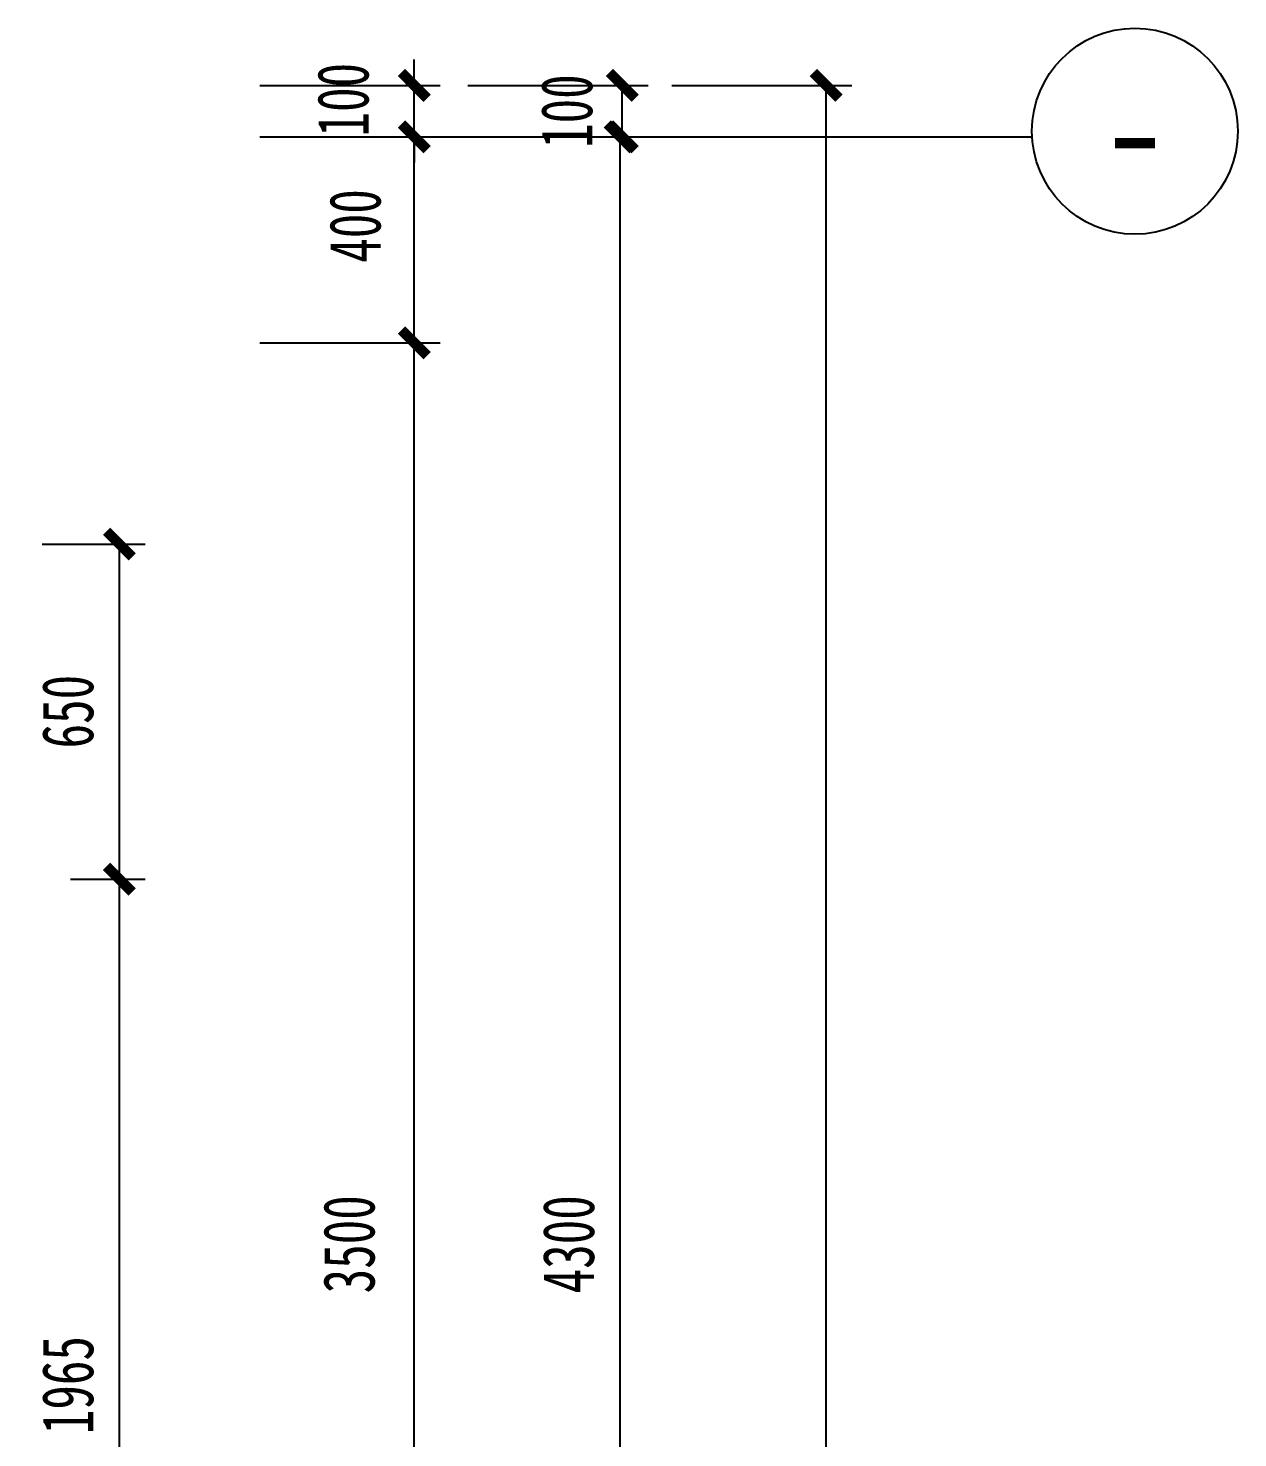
# Model space of a CAD drawing. Header units: millimetres. Extents: x -133666 to 228300, y -346623 to 180165.
# Drawn here: x -30523 to -28173, y -148292 to -145556 of the extents above; entities that cross this region are included whole.
import ezdxf
from ezdxf.enums import TextEntityAlignment as Align

# ---------------------------------------------------------------- set-up
doc = ezdxf.new("R2010")
doc.units = ezdxf.units.MM
doc.header["$LTSCALE"] = 1000
doc.linetypes.add('CENTER', pattern=[50.8, 31.75, -6.35, 6.35, -6.35])
doc.layers.get('0').update_dxf_attribs({"linetype": 'CONTINUOUS'})
doc.layers.get('Defpoints').update_dxf_attribs({"color": 6, "linetype": 'CONTINUOUS'})
for name, color, linetype in [('A-轴号', 4, 'CONTINUOUS'), ('A-轴线', 8, 'CENTER'), ('P-家具尺寸', 5, 'CONTINUOUS'), ('W-尺寸', 5, 'CONTINUOUS')]:
    doc.layers.add(name, color=color, linetype=linetype)
doc.styles.add('DIM', font='', dxfattribs={"width": 0.7})
doc.styles.add('NAME-1', font='simhei.ttf')
doc.styles.get('DIM').set_extended_font_data('SimSun')
doc.dimstyles.new('50', dxfattribs={"dimscale": 50, "dimtxt": 2, "dimasz": 1, "dimexe": 1, "dimexo": 1, "dimgap": 1, "dimtad": 1, "dimdec": 0, "dimzin": 0, "dimdsep": 46, "dimtxsty": 'DIM', "dimblk": 'ARCHTICK', "dimcen": 0, "dimclrd": 5, "dimclre": 5, "dimclrt": 35, "dimadec": 0, "dimazin": 0, "dimtfac": 0.5, "dimtdec": 0, "dimtix": 1, "dimtmove": 2, "dimatfit": 2, "dimldrblk": 'A', "dimfxl": 0, "dimtolj": 1, "dimtzin": 0, "dimlwd": -1, "dimlwe": -1, "dimarcsym": 0})

# ---------------------------------------------------------------- blocks, each defined once
blk = doc.blocks.new('_ArchTick')
at = {"color": 0, "linetype": 'ByBlock', "const_width": 0.4}
blk.add_lwpolyline([(-0.5, -0.5), (0.5, 0.5)], dxfattribs=at)
blk = doc.blocks.new('*D550')
at = {"layer": 'Defpoints', "color": 0}
for p in [(-30172.5, -145766.6), (-29372.5, -145766.6), (-30172.5, -150066.6)]:
    blk.add_point(p, dxfattribs=at)
at = {"layer": 'W-尺寸', "color": 5}
for p, q in [((-29672.5, -145766.6), (-29322.5, -145766.6)), ((-29372.5, -150066.6), (-29372.5, -145766.6)), ((-29672.5, -150066.6), (-29322.5, -150066.6))]:
    blk.add_line(p, q, dxfattribs=at)
at = {"layer": 'W-尺寸', "color": 5, "xscale": 50, "yscale": 50, "zscale": 50}
for p, rotation in [((-29372.5, -145766.6), 90), ((-29372.5, -150066.6), 270)]:
    blk.add_blockref('_ArchTick', p, dxfattribs=dict(at, rotation=rotation))
at = {"layer": 'W-尺寸', "color": 35, "insert": (-29472.5, -147916.6), "char_height": 100, "attachment_point": 5, "rotation": 90, "style": 'DIM'}
blk.add_mtext('\\A1;4300', dxfattribs=at)
blk = doc.blocks.new('A')
for p, q in [((-1.435, 1.148), (-1.09, 1.437)), ((-1.435, 1.148), (-0.369, 0)), ((-1.09, 1.437), (0, 0)), ((-0.369, 0), (-2.127, 0)), ((-1.435, -1.148), (-0.369, 0)), ((-1.09, -1.437), (0, 0)), ((-1.435, -1.148), (-1.09, -1.437))]:
    blk.add_line(p, q)
for points in [[(-1.435, 1.148), (-1.09, 1.437), (-0.369, 0), (0, 0)], [(-1.435, -1.148), (-1.09, -1.437), (-0.369, 0), (0, 0)]]:
    blk.add_solid(points)
blk = doc.blocks.new('*D551')
at = {"layer": 'Defpoints', "color": 0}
for p in [(-29872.5, -145666.6), (-28972.5, -145666.6), (-29772.5, -151266.6)]:
    blk.add_point(p, dxfattribs=at)
at = {"layer": 'W-尺寸', "color": 5}
for p, q in [((-29272.5, -145666.6), (-28922.5, -145666.6)), ((-28972.5, -151266.6), (-28972.5, -145666.6)), ((-29272.5, -151266.6), (-28922.5, -151266.6))]:
    blk.add_line(p, q, dxfattribs=at)
at = {"layer": 'W-尺寸', "color": 5, "xscale": 50, "yscale": 50, "zscale": 50}
for p, rotation in [((-28972.5, -145666.6), 90), ((-28972.5, -151266.6), 270)]:
    blk.add_blockref('_ArchTick', p, dxfattribs=dict(at, rotation=rotation))
at = {"layer": 'W-尺寸', "color": 35, "insert": (-29072.5, -148466.6), "char_height": 100, "attachment_point": 5, "rotation": 90, "style": 'DIM'}
blk.add_mtext('\\A1;5600', dxfattribs=at)
blk = doc.blocks.new('*D553')
at = {"layer": 'Defpoints', "color": 0}
for p in [(-29968.4, -145666.6), (-29368.4, -145666.6), (-29968.4, -145766.6)]:
    blk.add_point(p, dxfattribs=at)
at = {"layer": 'W-尺寸', "color": 5}
for p, q in [((-29668.4, -145666.6), (-29318.4, -145666.6)), ((-29368.4, -145766.6), (-29368.4, -145666.6)), ((-29668.4, -145766.6), (-29318.4, -145766.6))]:
    blk.add_line(p, q, dxfattribs=at)
at = {"layer": 'W-尺寸', "color": 5, "xscale": 50, "yscale": 50, "zscale": 50}
for p, rotation in [((-29368.4, -145666.6), 90), ((-29368.4, -145766.6), 270)]:
    blk.add_blockref('_ArchTick', p, dxfattribs=dict(at, rotation=rotation))
at = {"layer": 'W-尺寸', "color": 35, "insert": (-29476, -145716.6), "char_height": 100, "attachment_point": 5, "rotation": 90, "style": 'DIM'}
blk.add_mtext('\\A1;100', dxfattribs=at)
blk = doc.blocks.new('*D556')
at = {"layer": 'Defpoints', "color": 0}
for p in [(-30304.1, -145666.6), (-29772.5, -145666.6), (-30304.1, -145766.6)]:
    blk.add_point(p, dxfattribs=at)
at = {"layer": 'W-尺寸', "color": 5}
for p, q in [((-29772.5, -145666.6), (-29772.5, -145616.6)), ((-30072.5, -145666.6), (-29722.5, -145666.6)), ((-29772.5, -145766.6), (-29772.5, -145666.6)), ((-30072.5, -145766.6), (-29722.5, -145766.6)), ((-29772.5, -145766.6), (-29772.5, -145816.6))]:
    blk.add_line(p, q, dxfattribs=at)
at = {"layer": 'W-尺寸', "color": 5, "xscale": 50, "yscale": 50, "zscale": 50}
for p, rotation in [((-29772.5, -145666.6), 270), ((-29772.5, -145766.6), 90)]:
    blk.add_blockref('_ArchTick', p, dxfattribs=dict(at, rotation=rotation))
at = {"layer": 'W-尺寸', "color": 35, "insert": (-29910.5, -145694.4), "char_height": 100, "attachment_point": 5, "rotation": 90, "style": 'DIM'}
blk.add_mtext('\\A1;100', dxfattribs=at)
blk = doc.blocks.new('*D557')
at = {"layer": 'Defpoints', "color": 0}
for p in [(-30304.1, -146166.6), (-29772.5, -146166.6), (-30304.1, -149666.6)]:
    blk.add_point(p, dxfattribs=at)
at = {"layer": 'W-尺寸', "color": 5}
for p, q in [((-30072.5, -146166.6), (-29722.5, -146166.6)), ((-29772.5, -149666.6), (-29772.5, -146166.6)), ((-30072.5, -149666.6), (-29722.5, -149666.6))]:
    blk.add_line(p, q, dxfattribs=at)
at = {"layer": 'W-尺寸', "color": 5, "xscale": 50, "yscale": 50, "zscale": 50}
for p, rotation in [((-29772.5, -146166.6), 90), ((-29772.5, -149666.6), 270)]:
    blk.add_blockref('_ArchTick', p, dxfattribs=dict(at, rotation=rotation))
at = {"layer": 'W-尺寸', "color": 35, "insert": (-29898.9, -147916.6), "char_height": 100, "attachment_point": 5, "rotation": 90, "style": 'DIM'}
blk.add_mtext('\\A1;3500', dxfattribs=at)
blk = doc.blocks.new('*D560')
at = {"layer": 'Defpoints', "color": 0}
for p in [(-30304.1, -145766.6), (-29772.5, -145766.6), (-30304.1, -146166.6)]:
    blk.add_point(p, dxfattribs=at)
at = {"layer": 'W-尺寸', "color": 5}
for p, q in [((-30072.5, -145766.6), (-29722.5, -145766.6)), ((-29772.5, -146166.6), (-29772.5, -145766.6)), ((-30072.5, -146166.6), (-29722.5, -146166.6))]:
    blk.add_line(p, q, dxfattribs=at)
at = {"layer": 'W-尺寸', "color": 5, "xscale": 50, "yscale": 50, "zscale": 50}
for p, rotation in [((-29772.5, -145766.6), 90), ((-29772.5, -146166.6), 270)]:
    blk.add_blockref('_ArchTick', p, dxfattribs=dict(at, rotation=rotation))
at = {"layer": 'W-尺寸', "color": 35, "insert": (-29887.1, -145939.6), "char_height": 100, "attachment_point": 5, "rotation": 90, "style": 'DIM'}
blk.add_mtext('\\A1;400', dxfattribs=at)
blk = doc.blocks.new('轴号')
at = {"color": 4}
blk.add_circle((4, 0), 4, dxfattribs=at)
at = {"color": 2, "style": 'NAME-1'}
blk.add_attdef('1', text='', height=4, dxfattribs=at).set_placement((4, 0), align=Align.MIDDLE)
blk = doc.blocks.new('*D661')
at = {"layer": 'Defpoints', "color": 0, "ltscale": 0.15}
for p in [(-30490, -147207.7), (-30345.3, -147207.7), (-30490, -149172.3)]:
    blk.add_point(p, dxfattribs=at)
at = {"layer": 'P-家具尺寸', "color": 5, "ltscale": 0.15}
for p, q in [((-30440, -147207.7), (-30295.3, -147207.7)), ((-30345.3, -149172.3), (-30345.3, -147207.7)), ((-30440, -149172.3), (-30295.3, -149172.3))]:
    blk.add_line(p, q, dxfattribs=at)
at = {"layer": 'P-家具尺寸', "color": 5, "ltscale": 0.15, "xscale": 50, "yscale": 50, "zscale": 50}
for p, rotation in [((-30345.3, -147207.7), 90), ((-30345.3, -149172.3), 270)]:
    blk.add_blockref('_ArchTick', p, dxfattribs=dict(at, rotation=rotation))
at = {"layer": 'P-家具尺寸', "color": 35, "ltscale": 0.15, "insert": (-30445.3, -148190), "char_height": 100, "attachment_point": 5, "rotation": 90, "style": 'DIM'}
blk.add_mtext('\\A1;1965', dxfattribs=at)
blk = doc.blocks.new('*D662')
at = {"layer": 'Defpoints', "color": 0, "ltscale": 0.15}
for p in [(-31305.7, -146557.2), (-30345.3, -146557.2), (-30490, -147207.7)]:
    blk.add_point(p, dxfattribs=at)
at = {"layer": 'P-家具尺寸', "color": 5, "ltscale": 0.15}
for p, q in [((-30495.3, -146557.2), (-30295.3, -146557.2)), ((-30345.3, -147207.7), (-30345.3, -146557.2)), ((-30440, -147207.7), (-30295.3, -147207.7))]:
    blk.add_line(p, q, dxfattribs=at)
at = {"layer": 'P-家具尺寸', "color": 5, "ltscale": 0.15, "xscale": 50, "yscale": 50, "zscale": 50}
for p, rotation in [((-30345.3, -146557.2), 90), ((-30345.3, -147207.7), 270)]:
    blk.add_blockref('_ArchTick', p, dxfattribs=dict(at, rotation=rotation))
at = {"layer": 'P-家具尺寸', "color": 35, "ltscale": 0.15, "insert": (-30445.3, -146882.5), "char_height": 100, "attachment_point": 5, "rotation": 90, "style": 'DIM'}
blk.add_mtext('\\A1;650', dxfattribs=at)

msp = doc.modelspace()

# ---------------------------------------------------------------- linework, layer by layer
at = {"layer": 'A-轴线'}
msp.add_line((-30072.5, -145766.6), (-28572.5, -145766.6), dxfattribs=at)

# ---------------------------------------------------------------- block references
at = {"layer": 'A-轴号', "color": 4, "ltscale": 20, "xscale": 50, "yscale": 50, "zscale": 50}
msp.add_blockref('轴号', (-28572.8, -145755.6), dxfattribs=at).add_auto_attribs({'1': '-'})

# ---------------------------------------------------------------- dimensions: what is measured, and where the dimension line sits
at = {"layer": 'P-家具尺寸', "color": 0, "ltscale": 0.15}
for base, p1, p2, picture, middle in [((-30345.2536, -146557.2444), (-30490.0207, -147207.7043), (-31305.6985, -146557.2444), '*D662', (-30445.2536, -146882.4743)), ((-30345.3, -147207.7), (-30490, -149172.3), (-30490, -147207.7), '*D661', (-30445.3, -148190))]:
    dim = msp.add_linear_dim(base=base, p1=p1, p2=p2, angle=90, dimstyle='50', override={"dimfxl": 3}, dxfattribs=at)
    dim.commit()
    dim.dimension.update_dxf_attribs({"geometry": picture, "text_midpoint": middle})
at = {"layer": 'W-尺寸'}
for base, p1, p2, picture, middle in [((-29772.5, -145666.6), (-30304.1, -145766.6), (-30304.1, -145666.6), '*D556', (-29910.5, -145694.4)), ((-29368.4, -145666.6), (-29968.4, -145766.6), (-29968.4, -145666.6), '*D553', (-29476, -145716.6)), ((-29772.5, -145766.6), (-30304.1, -146166.6), (-30304.1, -145766.6), '*D560', (-29887.1, -145939.6)), ((-29772.5, -146166.6), (-30304.1, -149666.6), (-30304.1, -146166.6), '*D557', (-29898.9, -147916.6))]:
    dim = msp.add_linear_dim(base=base, p1=p1, p2=p2, angle=90, dimstyle='50', dxfattribs=at)
    dim.commit()
    dim.dimension.update_dxf_attribs({"geometry": picture, "text_midpoint": middle, "dimtype": 160})
for base, p1, p2, picture, middle in [((-28972.5, -145666.6), (-29772.5, -151266.6), (-29872.5, -145666.6), '*D551', (-29072.5, -148466.6)), ((-29372.5, -145766.6), (-30172.5, -150066.6), (-30172.5, -145766.6), '*D550', (-29472.5, -147916.6))]:
    dim = msp.add_linear_dim(base=base, p1=p1, p2=p2, angle=90, dimstyle='50', dxfattribs=at)
    dim.commit()
    dim.dimension.update_dxf_attribs({"geometry": picture, "text_midpoint": middle})

doc.saveas('drawing.dxf')
